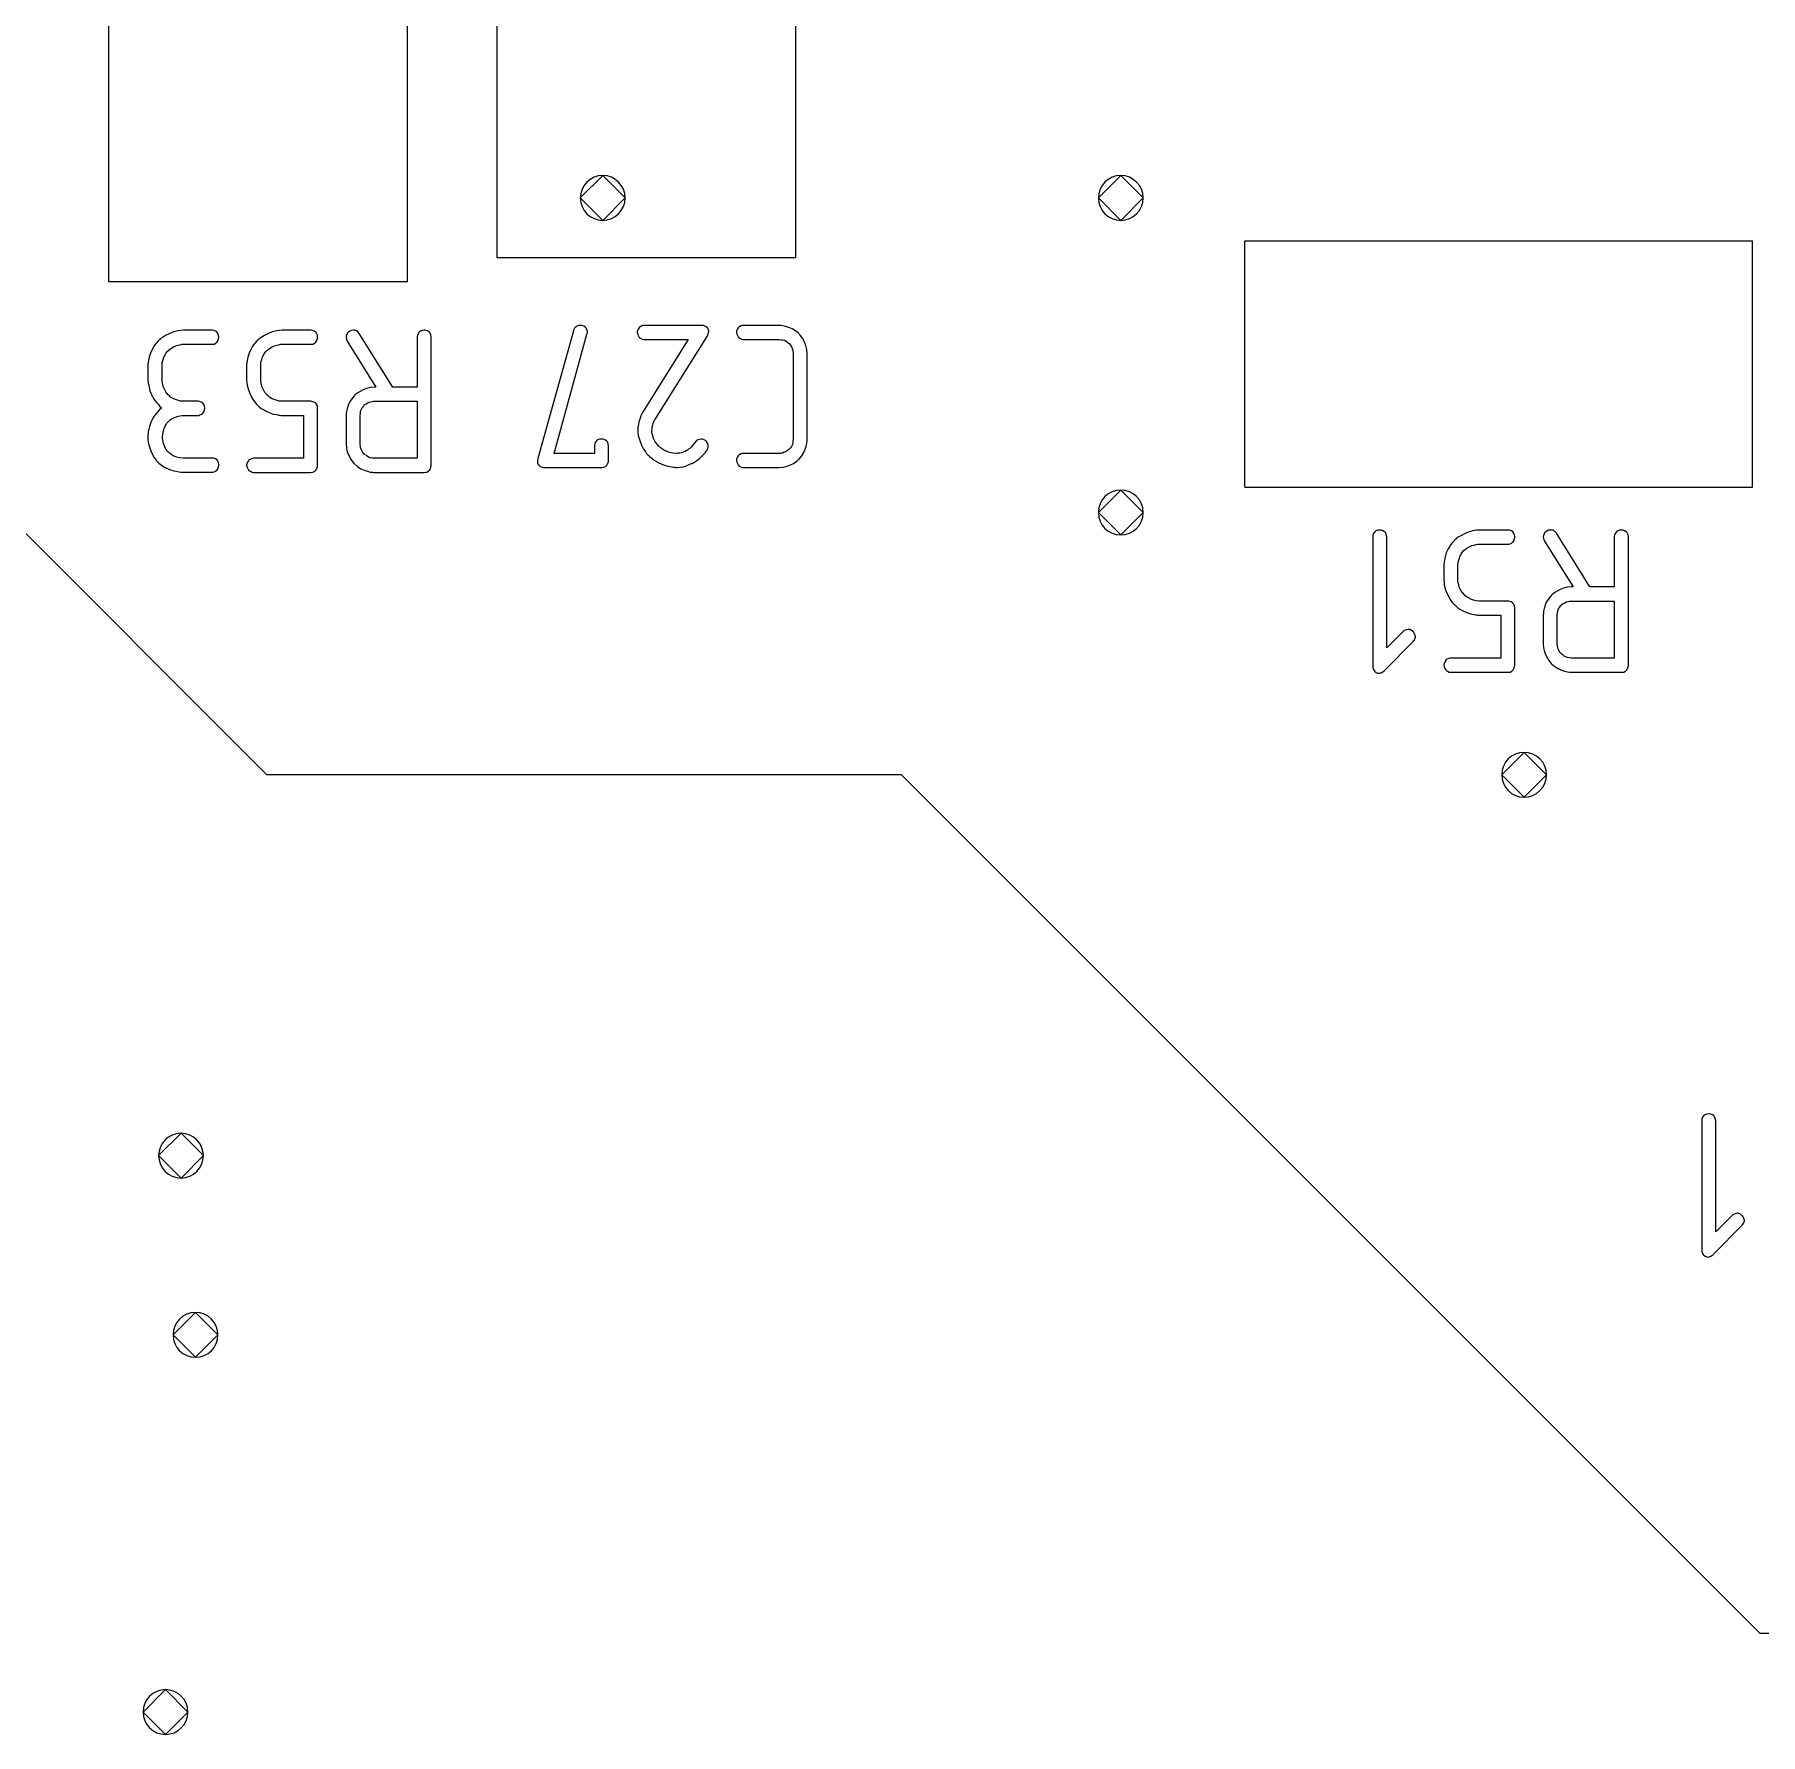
# Model space of a CAD drawing. Header units: inches. Extents: x 0 to 594, y -420 to 0.
# Drawn here: x 200.76 to 212.31, y -129.76 to -118.38 of the extents above; entities that cross this region are included whole.
import ezdxf

# ---------------------------------------------------------------- set-up
doc = ezdxf.new("R2010")
doc.units = ezdxf.units.IN
doc.header["$MEASUREMENT"] = 0

msp = doc.modelspace()

# ---------------------------------------------------------------- linework, layer by layer
at = {"color": 18, "true_color": 0x000000}
for p, q in [((203.854, -119.871), (203.854, -115.471)), ((205.854, -119.871), (205.854, -115.471)), ((201.254, -120.033), (201.254, -115.633)), ((203.254, -120.033), (203.254, -115.633)), ((204.562, -119.321), (204.412, -119.471)), ((204.712, -119.471), (204.562, -119.321)), ((208.031, -119.321), (207.881, -119.471)), ((208.181, -119.471), (208.031, -119.321)), ((204.412, -119.471), (204.562, -119.621)), ((204.562, -119.621), (204.712, -119.471)), ((207.881, -119.471), (208.031, -119.621)), ((208.031, -119.621), (208.181, -119.471)), ((208.862, -119.758), (212.262, -119.758)), ((208.862, -121.408), (208.862, -119.758)), ((212.262, -121.408), (212.262, -119.758)), ((205.854, -119.871), (203.854, -119.871)), ((203.254, -120.033), (201.254, -120.033)), ((201.587, -120.426), (201.574, -120.44)), ((201.588, -120.425), (201.587, -120.426)), ((201.59, -120.423), (201.588, -120.425)), ((201.594, -120.42), (201.59, -120.423)), ((201.599, -120.415), (201.594, -120.42)), ((201.613, -120.405), (201.599, -120.415)), ((201.635, -120.392), (201.613, -120.405)), ((201.659, -120.38), (201.635, -120.392)), ((201.687, -120.368), (201.659, -120.38)), ((201.719, -120.36), (201.687, -120.368)), ((201.736, -120.358), (201.719, -120.36)), ((201.754, -120.357), (201.736, -120.358)), ((201.948, -120.357), (201.754, -120.357)), ((201.957, -120.358), (201.948, -120.357)), ((201.969, -120.363), (201.957, -120.358)), ((201.98, -120.37), (201.969, -120.363)), ((201.98, -120.371), (201.98, -120.37)), ((201.981, -120.372), (201.98, -120.371)), ((201.98, -120.435), (201.987, -120.423)), ((201.986, -120.38), (201.981, -120.372)), ((201.99, -120.391), (201.986, -120.38)), ((201.987, -120.423), (201.99, -120.413)), ((201.991, -120.404), (201.99, -120.391)), ((201.99, -120.413), (201.991, -120.406)), ((201.991, -120.405), (201.991, -120.404)), ((201.991, -120.406), (201.991, -120.405)), ((202.248, -120.426), (202.235, -120.44)), ((202.249, -120.425), (202.248, -120.426)), ((202.251, -120.423), (202.249, -120.425)), ((202.255, -120.42), (202.251, -120.423)), ((202.261, -120.415), (202.255, -120.42)), ((202.275, -120.405), (202.261, -120.415)), ((202.296, -120.392), (202.275, -120.405)), ((202.32, -120.38), (202.296, -120.392)), ((202.348, -120.368), (202.32, -120.38)), ((202.38, -120.36), (202.348, -120.368)), ((202.397, -120.358), (202.38, -120.36)), ((202.416, -120.357), (202.397, -120.358)), ((202.609, -120.357), (202.416, -120.357)), ((202.619, -120.358), (202.609, -120.357)), ((202.63, -120.363), (202.619, -120.358)), ((202.641, -120.37), (202.63, -120.363)), ((202.643, -120.372), (202.641, -120.37)), ((202.641, -120.436), (202.648, -120.425)), ((202.647, -120.38), (202.643, -120.372)), ((202.651, -120.389), (202.647, -120.38)), ((202.648, -120.425), (202.651, -120.413)), ((202.652, -120.404), (202.651, -120.389)), ((202.651, -120.413), (202.652, -120.406)), ((202.652, -120.405), (202.652, -120.404)), ((202.652, -120.406), (202.652, -120.405)), ((202.844, -120.392), (202.843, -120.401)), ((202.843, -120.401), (202.843, -120.402)), ((202.843, -120.402), (202.843, -120.404)), ((202.843, -120.404), (202.847, -120.419)), ((202.85, -120.381), (202.844, -120.392)), ((202.847, -120.419), (202.851, -120.43)), ((202.853, -120.375), (202.85, -120.381)), ((202.851, -120.43), (203.043, -120.738)), ((202.858, -120.37), (202.853, -120.375)), ((202.861, -120.368), (202.858, -120.37)), ((202.868, -120.364), (202.861, -120.368)), ((202.879, -120.358), (202.868, -120.364)), ((202.893, -120.357), (202.879, -120.358)), ((202.899, -120.357), (202.893, -120.357)), ((202.906, -120.358), (202.899, -120.357)), ((202.913, -120.36), (202.906, -120.358)), ((202.915, -120.361), (202.913, -120.36)), ((202.919, -120.364), (202.915, -120.361)), ((202.924, -120.37), (202.919, -120.364)), ((202.932, -120.378), (202.924, -120.37)), ((203.156, -120.738), (202.932, -120.378)), ((203.321, -120.391), (203.319, -120.399)), ((203.319, -120.399), (203.319, -120.402)), ((203.319, -120.402), (203.319, -120.404)), ((203.319, -120.404), (203.319, -120.738)), ((203.325, -120.38), (203.321, -120.391)), ((203.333, -120.368), (203.325, -120.38)), ((203.336, -120.367), (203.333, -120.368)), ((203.342, -120.363), (203.336, -120.367)), ((203.353, -120.358), (203.342, -120.363)), ((203.367, -120.357), (203.353, -120.358)), ((203.37, -120.357), (203.367, -120.357)), ((203.378, -120.358), (203.37, -120.357)), ((203.388, -120.361), (203.378, -120.358)), ((203.4, -120.368), (203.388, -120.361)), ((203.402, -120.371), (203.4, -120.368)), ((203.407, -120.377), (203.402, -120.371)), ((203.411, -120.388), (203.407, -120.377)), ((203.414, -120.404), (203.411, -120.388)), ((203.414, -121.261), (203.414, -120.404)), ((204.366, -120.36), (204.127, -121.215)), ((204.236, -121.181), (204.456, -120.384)), ((204.368, -120.351), (204.366, -120.357)), ((204.366, -120.357), (204.366, -120.36)), ((204.373, -120.343), (204.368, -120.351)), ((204.381, -120.334), (204.373, -120.343)), ((204.384, -120.333), (204.381, -120.334)), ((204.39, -120.33), (204.384, -120.333)), ((204.399, -120.326), (204.39, -120.33)), ((204.411, -120.324), (204.399, -120.326)), ((204.414, -120.324), (204.411, -120.324)), ((204.423, -120.326), (204.414, -120.324)), ((204.435, -120.329), (204.423, -120.326)), ((204.446, -120.336), (204.435, -120.329)), ((204.447, -120.338), (204.446, -120.336)), ((204.452, -120.344), (204.447, -120.338)), ((204.457, -120.355), (204.452, -120.344)), ((204.456, -120.384), (204.457, -120.379)), ((204.459, -120.369), (204.457, -120.355)), ((204.457, -120.379), (204.459, -120.375)), ((204.459, -120.371), (204.459, -120.369)), ((204.459, -120.375), (204.459, -120.371)), ((204.794, -120.361), (204.793, -120.368)), ((204.793, -120.368), (204.793, -120.371)), ((204.793, -120.371), (204.796, -120.384)), ((204.798, -120.351), (204.794, -120.361)), ((204.796, -120.384), (204.8, -120.393)), ((204.805, -120.34), (204.798, -120.351)), ((204.8, -120.393), (204.804, -120.4)), ((204.804, -120.4), (204.807, -120.403)), ((204.807, -120.337), (204.805, -120.34)), ((204.814, -120.333), (204.807, -120.337)), ((204.807, -120.403), (204.812, -120.409)), ((204.812, -120.409), (204.817, -120.412)), ((204.824, -120.327), (204.814, -120.333)), ((204.817, -120.412), (204.828, -120.417)), ((204.831, -120.326), (204.824, -120.327)), ((204.828, -120.417), (204.836, -120.419)), ((205.135, -120.419), (204.828, -120.908)), ((204.839, -120.324), (204.831, -120.326)), ((204.836, -120.419), (205.135, -120.419)), ((205.228, -120.324), (204.839, -120.324)), ((204.91, -120.957), (205.261, -120.398)), ((205.237, -120.326), (205.228, -120.324)), ((205.245, -120.329), (205.237, -120.326)), ((205.255, -120.334), (205.245, -120.329)), ((205.264, -120.34), (205.255, -120.334)), ((205.261, -120.398), (205.268, -120.384)), ((205.269, -120.35), (205.264, -120.34)), ((205.268, -120.384), (205.271, -120.372)), ((205.272, -120.362), (205.269, -120.35)), ((205.271, -120.372), (205.272, -120.365)), ((205.272, -120.365), (205.272, -120.362)), ((205.458, -120.361), (205.457, -120.368)), ((205.457, -120.368), (205.457, -120.371)), ((205.457, -120.371), (205.46, -120.384)), ((205.462, -120.351), (205.458, -120.361)), ((205.46, -120.384), (205.464, -120.393)), ((205.469, -120.34), (205.462, -120.351)), ((205.464, -120.393), (205.468, -120.4)), ((205.468, -120.4), (205.471, -120.403)), ((205.471, -120.337), (205.469, -120.34)), ((205.478, -120.333), (205.471, -120.337)), ((205.471, -120.403), (205.476, -120.409)), ((205.476, -120.409), (205.482, -120.412)), ((205.488, -120.327), (205.478, -120.333)), ((205.482, -120.412), (205.492, -120.417)), ((205.495, -120.326), (205.488, -120.327)), ((205.492, -120.417), (205.5, -120.419)), ((205.503, -120.324), (205.495, -120.326)), ((205.5, -120.419), (205.743, -120.419)), ((205.749, -120.324), (205.503, -120.324)), ((205.743, -120.419), (205.756, -120.42)), ((205.754, -120.326), (205.749, -120.324)), ((205.768, -120.327), (205.754, -120.326)), ((205.756, -120.42), (205.767, -120.422)), ((205.767, -120.422), (205.777, -120.423)), ((205.787, -120.331), (205.768, -120.327)), ((205.777, -120.423), (205.778, -120.424)), ((205.778, -120.424), (205.78, -120.424)), ((205.78, -120.424), (205.791, -120.431)), ((205.808, -120.338), (205.787, -120.331)), ((205.791, -120.431), (205.801, -120.438)), ((205.83, -120.347), (205.808, -120.338)), ((205.853, -120.361), (205.83, -120.347)), ((205.875, -120.379), (205.853, -120.361)), ((205.878, -120.382), (205.875, -120.379)), ((205.884, -120.389), (205.878, -120.382)), ((205.894, -120.4), (205.884, -120.389)), ((205.904, -120.417), (205.894, -120.4)), ((205.913, -120.437), (205.904, -120.417)), ((201.525, -120.536), (201.52, -120.56)), ((201.533, -120.511), (201.525, -120.536)), ((201.546, -120.482), (201.533, -120.511)), ((201.554, -120.468), (201.546, -120.482)), ((201.563, -120.454), (201.554, -120.468)), ((201.574, -120.44), (201.563, -120.454)), ((201.618, -120.553), (201.623, -120.536)), ((201.623, -120.536), (201.632, -120.521)), ((201.632, -120.521), (201.639, -120.509)), ((201.639, -120.509), (201.646, -120.499)), ((201.646, -120.499), (201.652, -120.494)), ((201.652, -120.494), (201.653, -120.492)), ((201.653, -120.492), (201.67, -120.478)), ((201.67, -120.478), (201.687, -120.468)), ((201.687, -120.468), (201.704, -120.461)), ((201.704, -120.461), (201.719, -120.457)), ((201.719, -120.457), (201.733, -120.454)), ((201.733, -120.454), (201.745, -120.451)), ((201.745, -120.451), (201.953, -120.451)), ((201.953, -120.451), (201.96, -120.449)), ((201.96, -120.449), (201.972, -120.443)), ((201.972, -120.443), (201.977, -120.437)), ((201.977, -120.437), (201.98, -120.436)), ((201.98, -120.436), (201.98, -120.435)), ((202.186, -120.536), (202.182, -120.56)), ((202.194, -120.511), (202.186, -120.536)), ((202.207, -120.482), (202.194, -120.511)), ((202.215, -120.468), (202.207, -120.482)), ((202.224, -120.454), (202.215, -120.468)), ((202.235, -120.44), (202.224, -120.454)), ((202.279, -120.552), (202.284, -120.535)), ((202.284, -120.535), (202.293, -120.519)), ((202.293, -120.519), (202.3, -120.508)), ((202.3, -120.508), (202.307, -120.498)), ((202.307, -120.498), (202.313, -120.492)), ((202.313, -120.492), (202.314, -120.491)), ((202.314, -120.491), (202.331, -120.478)), ((202.331, -120.478), (202.348, -120.468)), ((202.348, -120.468), (202.365, -120.461)), ((202.365, -120.461), (202.38, -120.457)), ((202.38, -120.457), (202.394, -120.454)), ((202.394, -120.454), (202.406, -120.451)), ((202.406, -120.451), (202.614, -120.451)), ((202.614, -120.451), (202.621, -120.449)), ((202.621, -120.449), (202.631, -120.444)), ((202.631, -120.444), (202.638, -120.439)), ((202.638, -120.439), (202.641, -120.437)), ((202.641, -120.437), (202.641, -120.436)), ((205.801, -120.438), (205.808, -120.444)), ((205.808, -120.444), (205.811, -120.446)), ((205.811, -120.446), (205.819, -120.457)), ((205.819, -120.457), (205.826, -120.468)), ((205.826, -120.468), (205.83, -120.479)), ((205.83, -120.479), (205.835, -120.491)), ((205.835, -120.491), (205.836, -120.499)), ((205.836, -120.499), (205.837, -120.506)), ((205.837, -120.506), (205.837, -120.512)), ((205.837, -120.512), (205.837, -120.513)), ((205.837, -120.513), (205.837, -121.086)), ((205.923, -120.46), (205.913, -120.437)), ((205.929, -120.486), (205.923, -120.46)), ((205.932, -120.515), (205.929, -120.486)), ((205.932, -121.086), (205.932, -120.515)), ((201.518, -120.577), (201.516, -120.584)), ((201.516, -120.584), (201.516, -120.59)), ((201.516, -120.59), (201.516, -120.592)), ((201.516, -120.592), (201.516, -120.594)), ((201.516, -120.594), (201.516, -120.688)), ((201.52, -120.56), (201.518, -120.57)), ((201.518, -120.57), (201.518, -120.577)), ((201.611, -120.594), (201.612, -120.573)), ((201.611, -120.688), (201.611, -120.594)), ((201.612, -120.573), (201.618, -120.553)), ((202.179, -120.577), (202.177, -120.584)), ((202.177, -120.584), (202.177, -120.59)), ((202.177, -120.59), (202.177, -120.592)), ((202.177, -120.592), (202.177, -120.594)), ((202.177, -120.594), (202.177, -120.688)), ((202.182, -120.56), (202.179, -120.57)), ((202.179, -120.57), (202.179, -120.577)), ((202.272, -120.594), (202.273, -120.571)), ((202.272, -120.688), (202.272, -120.594)), ((202.273, -120.571), (202.279, -120.552)), ((201.516, -120.688), (201.518, -120.709)), ((201.518, -120.709), (201.522, -120.729)), ((201.522, -120.729), (201.526, -120.747)), ((201.526, -120.747), (201.53, -120.763)), ((201.53, -120.763), (201.536, -120.777)), ((201.536, -120.777), (201.54, -120.787)), ((201.611, -120.691), (201.611, -120.688)), ((201.611, -120.698), (201.611, -120.691)), ((201.613, -120.709), (201.611, -120.698)), ((201.616, -120.724), (201.613, -120.709)), ((201.621, -120.739), (201.616, -120.724)), ((201.629, -120.756), (201.621, -120.739)), ((201.639, -120.773), (201.629, -120.756)), ((201.653, -120.79), (201.639, -120.773)), ((202.177, -120.688), (202.179, -120.707)), ((202.179, -120.707), (202.18, -120.724)), ((202.18, -120.724), (202.189, -120.756)), ((202.189, -120.756), (202.2, -120.784)), ((202.272, -120.691), (202.272, -120.688)), ((202.272, -120.698), (202.272, -120.691)), ((202.275, -120.709), (202.272, -120.698)), ((202.277, -120.724), (202.275, -120.709)), ((202.282, -120.739), (202.277, -120.724)), ((202.29, -120.756), (202.282, -120.739)), ((202.3, -120.773), (202.29, -120.756)), ((202.314, -120.79), (202.3, -120.773)), ((202.922, -120.776), (202.909, -120.784)), ((202.937, -120.766), (202.922, -120.776)), ((202.957, -120.755), (202.937, -120.766)), ((202.979, -120.746), (202.957, -120.755)), ((203.006, -120.74), (202.979, -120.746)), ((203.034, -120.738), (203.006, -120.74)), ((203.043, -120.738), (203.034, -120.738)), ((203.319, -120.738), (203.156, -120.738)), ((201.54, -120.787), (201.543, -120.793)), ((201.543, -120.793), (201.544, -120.795)), ((201.544, -120.795), (201.554, -120.814)), ((201.554, -120.814), (201.566, -120.829)), ((201.566, -120.829), (201.575, -120.843)), ((201.575, -120.843), (201.587, -120.855)), ((201.592, -120.891), (201.578, -120.907)), ((201.587, -120.855), (201.595, -120.864)), ((201.609, -120.877), (201.592, -120.891)), ((201.595, -120.864), (201.602, -120.872)), ((201.602, -120.872), (201.608, -120.876)), ((201.608, -120.876), (201.609, -120.877)), ((201.654, -120.791), (201.653, -120.79)), ((201.66, -120.797), (201.654, -120.791)), ((201.668, -120.804), (201.66, -120.797)), ((201.681, -120.811), (201.668, -120.804)), ((201.695, -120.819), (201.681, -120.811)), ((201.714, -120.825), (201.695, -120.819)), ((201.733, -120.831), (201.714, -120.825)), ((201.754, -120.832), (201.733, -120.831)), ((201.853, -120.832), (201.754, -120.832)), ((201.862, -120.833), (201.853, -120.832)), ((201.873, -120.838), (201.862, -120.833)), ((201.884, -120.845), (201.873, -120.838)), ((201.884, -120.846), (201.884, -120.845)), ((201.886, -120.848), (201.884, -120.846)), ((201.89, -120.855), (201.886, -120.848)), ((201.895, -120.866), (201.89, -120.855)), ((201.893, -120.898), (201.895, -120.888)), ((201.897, -120.879), (201.895, -120.866)), ((201.895, -120.888), (201.897, -120.881)), ((201.897, -120.88), (201.897, -120.879)), ((201.897, -120.881), (201.897, -120.88)), ((202.2, -120.784), (202.213, -120.81)), ((202.213, -120.81), (202.225, -120.829)), ((202.225, -120.829), (202.237, -120.843)), ((202.237, -120.843), (202.241, -120.849)), ((202.241, -120.849), (202.245, -120.853)), ((202.245, -120.853), (202.246, -120.855)), ((202.246, -120.855), (202.248, -120.856)), ((202.248, -120.856), (202.262, -120.869)), ((202.262, -120.869), (202.275, -120.88)), ((202.275, -120.88), (202.29, -120.888)), ((202.29, -120.888), (202.304, -120.897)), ((202.316, -120.791), (202.314, -120.79)), ((202.321, -120.797), (202.316, -120.791)), ((202.33, -120.804), (202.321, -120.797)), ((202.342, -120.811), (202.33, -120.804)), ((202.356, -120.819), (202.342, -120.811)), ((202.375, -120.825), (202.356, -120.819)), ((202.394, -120.831), (202.375, -120.825)), ((202.416, -120.832), (202.394, -120.831)), ((202.607, -120.832), (202.416, -120.832)), ((202.613, -120.833), (202.607, -120.832)), ((202.62, -120.835), (202.613, -120.833)), ((202.628, -120.838), (202.62, -120.835)), ((202.638, -120.843), (202.628, -120.838)), ((202.645, -120.852), (202.638, -120.843)), ((202.651, -120.863), (202.645, -120.852)), ((202.652, -120.879), (202.651, -120.863)), ((202.652, -121.261), (202.652, -120.879)), ((202.85, -120.881), (202.846, -120.9)), ((202.857, -120.86), (202.85, -120.881)), ((202.867, -120.838), (202.857, -120.86)), ((202.881, -120.815), (202.867, -120.838)), ((202.899, -120.793), (202.881, -120.815)), ((202.902, -120.79), (202.899, -120.793)), ((202.909, -120.784), (202.902, -120.79)), ((202.941, -120.898), (202.946, -120.886)), ((202.946, -120.886), (202.951, -120.876)), ((202.951, -120.876), (202.957, -120.869)), ((202.957, -120.869), (202.961, -120.862)), ((202.961, -120.862), (202.964, -120.859)), ((202.964, -120.859), (202.965, -120.857)), ((202.965, -120.857), (202.977, -120.849)), ((202.977, -120.849), (202.988, -120.843)), ((202.988, -120.843), (202.999, -120.838)), ((202.999, -120.838), (203.009, -120.835)), ((203.009, -120.835), (203.019, -120.833)), ((203.019, -120.833), (203.026, -120.832)), ((203.026, -120.832), (203.319, -120.832)), ((203.319, -120.832), (203.319, -121.214)), ((201.527, -121.001), (201.523, -121.018)), ((201.533, -120.981), (201.527, -121.001)), ((201.54, -120.963), (201.533, -120.981)), ((201.542, -120.962), (201.54, -120.963)), ((201.544, -120.955), (201.542, -120.962)), ((201.55, -120.946), (201.544, -120.955)), ((201.557, -120.935), (201.55, -120.946)), ((201.567, -120.921), (201.557, -120.935)), ((201.578, -120.907), (201.567, -120.921)), ((201.626, -121.014), (201.632, -121)), ((201.632, -121), (201.639, -120.987)), ((201.639, -120.987), (201.644, -120.979)), ((201.644, -120.979), (201.649, -120.973)), ((201.649, -120.973), (201.65, -120.972)), ((201.65, -120.972), (201.666, -120.956)), ((201.666, -120.956), (201.684, -120.946)), ((201.684, -120.946), (201.701, -120.938)), ((201.701, -120.938), (201.718, -120.932)), ((201.718, -120.932), (201.732, -120.929)), ((201.732, -120.929), (201.743, -120.928)), ((201.743, -120.928), (201.752, -120.927)), ((201.752, -120.927), (201.857, -120.927)), ((201.857, -120.927), (201.864, -120.924)), ((201.864, -120.924), (201.876, -120.918)), ((201.876, -120.918), (201.883, -120.912)), ((201.883, -120.912), (201.886, -120.911)), ((201.886, -120.91), (201.893, -120.898)), ((201.886, -120.911), (201.886, -120.91)), ((202.304, -120.897), (202.332, -120.91)), ((202.332, -120.91), (202.358, -120.918)), ((202.358, -120.918), (202.38, -120.922)), ((202.38, -120.922), (202.39, -120.925)), ((202.39, -120.925), (202.399, -120.925)), ((202.399, -120.925), (202.406, -120.927)), ((202.406, -120.927), (202.558, -120.927)), ((202.558, -120.927), (202.558, -121.214)), ((202.844, -120.915), (202.843, -120.921)), ((202.843, -120.921), (202.843, -120.925)), ((202.843, -120.925), (202.843, -120.927)), ((202.843, -120.927), (202.843, -120.928)), ((202.843, -120.928), (202.843, -121.118)), ((202.846, -120.9), (202.844, -120.915)), ((202.937, -120.927), (202.939, -120.911)), ((202.937, -121.118), (202.937, -120.927)), ((202.939, -120.911), (202.941, -120.898)), ((204.798, -121.004), (204.797, -121.015)), ((204.801, -120.988), (204.798, -121.004)), ((204.804, -120.971), (204.801, -120.988)), ((204.81, -120.952), (204.804, -120.971)), ((204.818, -120.93), (204.81, -120.952)), ((204.828, -120.908), (204.818, -120.93)), ((204.893, -121.016), (204.894, -121.004)), ((204.894, -121.004), (204.897, -120.991)), ((204.897, -120.991), (204.9, -120.981)), ((204.9, -120.981), (204.904, -120.971)), ((204.904, -120.971), (204.907, -120.964)), ((204.907, -120.964), (204.908, -120.959)), ((204.908, -120.959), (204.91, -120.957)), ((201.518, -121.049), (201.516, -121.06)), ((201.516, -121.06), (201.516, -121.067)), ((201.516, -121.067), (201.516, -121.07)), ((201.516, -121.07), (201.516, -121.089)), ((201.516, -121.089), (201.519, -121.106)), ((201.519, -121.035), (201.518, -121.049)), ((201.523, -121.018), (201.519, -121.035)), ((201.519, -121.106), (201.526, -121.137)), ((201.615, -121.072), (201.616, -121.051)), ((201.615, -121.075), (201.615, -121.072)), ((201.615, -121.082), (201.615, -121.075)), ((201.616, -121.091), (201.615, -121.082)), ((201.616, -121.051), (201.621, -121.031)), ((201.619, -121.106), (201.616, -121.091)), ((201.623, -121.121), (201.619, -121.106)), ((201.621, -121.031), (201.626, -121.014)), ((201.629, -121.137), (201.623, -121.121)), ((202.843, -121.118), (202.846, -121.146)), ((202.937, -121.12), (202.937, -121.118)), ((202.937, -121.125), (202.937, -121.12)), ((202.939, -121.132), (202.937, -121.125)), ((204.508, -121.119), (204.507, -121.125)), ((204.507, -121.125), (204.507, -121.129)), ((204.512, -121.108), (204.508, -121.119)), ((204.521, -121.097), (204.512, -121.108)), ((204.523, -121.095), (204.521, -121.097)), ((204.529, -121.091), (204.523, -121.095)), ((204.54, -121.087), (204.529, -121.091)), ((204.555, -121.086), (204.54, -121.087)), ((204.557, -121.086), (204.555, -121.086)), ((204.566, -121.087), (204.557, -121.086)), ((204.576, -121.09), (204.566, -121.087)), ((204.587, -121.097), (204.576, -121.09)), ((204.59, -121.1), (204.587, -121.097)), ((204.594, -121.105), (204.59, -121.1)), ((204.598, -121.117), (204.594, -121.105)), ((204.601, -121.132), (204.598, -121.117)), ((204.797, -121.015), (204.797, -121.022)), ((204.797, -121.022), (204.797, -121.025)), ((204.797, -121.025), (204.798, -121.043)), ((204.798, -121.043), (204.8, -121.062)), ((204.8, -121.062), (204.81, -121.095)), ((204.81, -121.095), (204.821, -121.126)), ((204.891, -121.029), (204.893, -121.016)), ((204.891, -121.031), (204.891, -121.029)), ((204.891, -121.032), (204.891, -121.031)), ((204.891, -121.039), (204.891, -121.032)), ((204.894, -121.05), (204.891, -121.039)), ((204.897, -121.066), (204.894, -121.05)), ((204.903, -121.081), (204.897, -121.066)), ((204.911, -121.1), (204.903, -121.081)), ((204.924, -121.118), (204.911, -121.1)), ((204.939, -121.135), (204.924, -121.118)), ((205.18, -121.107), (205.163, -121.129)), ((205.182, -121.105), (205.18, -121.107)), ((205.185, -121.101), (205.182, -121.105)), ((205.19, -121.095), (205.185, -121.101)), ((205.199, -121.09), (205.19, -121.095)), ((205.22, -121.086), (205.199, -121.09)), ((205.223, -121.086), (205.22, -121.086)), ((205.231, -121.087), (205.223, -121.086)), ((205.242, -121.091), (205.231, -121.087)), ((205.254, -121.098), (205.242, -121.091)), ((205.257, -121.101), (205.254, -121.098)), ((205.261, -121.108), (205.257, -121.101)), ((205.266, -121.118), (205.261, -121.108)), ((205.268, -121.125), (205.266, -121.118)), ((205.269, -121.132), (205.268, -121.125)), ((205.832, -121.122), (205.826, -121.135)), ((205.833, -121.119), (205.832, -121.121)), ((205.832, -121.121), (205.832, -121.122)), ((205.835, -121.111), (205.833, -121.119)), ((205.836, -121.1), (205.835, -121.111)), ((205.837, -121.086), (205.836, -121.1)), ((205.925, -121.132), (205.929, -121.114)), ((205.929, -121.114), (205.93, -121.098)), ((205.93, -121.098), (205.932, -121.093)), ((205.932, -121.087), (205.932, -121.086)), ((205.932, -121.09), (205.932, -121.087)), ((205.932, -121.093), (205.932, -121.09)), ((201.526, -121.137), (201.536, -121.165)), ((201.536, -121.165), (201.546, -121.189)), ((201.546, -121.189), (201.557, -121.207)), ((201.557, -121.207), (201.567, -121.221)), ((201.567, -121.221), (201.571, -121.227)), ((201.571, -121.227), (201.574, -121.231)), ((201.574, -121.231), (201.575, -121.232)), ((201.575, -121.232), (201.577, -121.234)), ((201.577, -121.234), (201.59, -121.247)), ((201.637, -121.153), (201.629, -121.137)), ((201.649, -121.169), (201.637, -121.153)), ((201.65, -121.17), (201.649, -121.169)), ((201.656, -121.176), (201.65, -121.17)), ((201.664, -121.183), (201.656, -121.176)), ((201.676, -121.192), (201.664, -121.183)), ((201.691, -121.199), (201.676, -121.192)), ((201.709, -121.206), (201.691, -121.199)), ((201.73, -121.211), (201.709, -121.206)), ((201.754, -121.213), (201.73, -121.211)), ((201.948, -121.213), (201.754, -121.213)), ((201.957, -121.214), (201.948, -121.213)), ((201.969, -121.218), (201.957, -121.214)), ((201.98, -121.225), (201.969, -121.218)), ((201.981, -121.228), (201.98, -121.225)), ((201.986, -121.235), (201.981, -121.228)), ((201.99, -121.245), (201.986, -121.235)), ((202.183, -121.241), (202.179, -121.251)), ((202.19, -121.23), (202.183, -121.241)), ((202.191, -121.227), (202.19, -121.23)), ((202.199, -121.223), (202.191, -121.227)), ((202.21, -121.217), (202.199, -121.223)), ((202.217, -121.215), (202.21, -121.217)), ((202.225, -121.214), (202.217, -121.215)), ((202.558, -121.214), (202.225, -121.214)), ((202.846, -121.146), (202.851, -121.172)), ((202.851, -121.172), (202.861, -121.194)), ((202.861, -121.194), (202.871, -121.214)), ((202.871, -121.214), (202.881, -121.23)), ((202.881, -121.23), (202.891, -121.242)), ((202.94, -121.142), (202.939, -121.132)), ((202.944, -121.152), (202.94, -121.142)), ((202.948, -121.163), (202.944, -121.152)), ((202.956, -121.175), (202.948, -121.163)), ((202.965, -121.186), (202.956, -121.175)), ((202.967, -121.187), (202.965, -121.186)), ((202.97, -121.19), (202.967, -121.187)), ((202.977, -121.194), (202.97, -121.19)), ((202.984, -121.2), (202.977, -121.194)), ((202.994, -121.206), (202.984, -121.2)), ((203.005, -121.21), (202.994, -121.206)), ((203.019, -121.213), (203.005, -121.21)), ((203.033, -121.214), (203.019, -121.213)), ((203.019, -121.213), (203.019, -121.213)), ((203.319, -121.214), (203.033, -121.214)), ((204.127, -121.215), (204.125, -121.236)), ((204.125, -121.236), (204.126, -121.249)), ((204.507, -121.181), (204.236, -121.181)), ((204.507, -121.129), (204.507, -121.132)), ((204.507, -121.132), (204.507, -121.133)), ((204.507, -121.133), (204.507, -121.181)), ((204.598, -121.243), (204.6, -121.235)), ((204.6, -121.235), (204.601, -121.229)), ((204.601, -121.228), (204.601, -121.132)), ((204.601, -121.229), (204.601, -121.228)), ((204.821, -121.126), (204.835, -121.152)), ((204.835, -121.152), (204.851, -121.173)), ((204.851, -121.173), (204.856, -121.181)), ((204.856, -121.181), (204.862, -121.188)), ((204.862, -121.188), (204.867, -121.194)), ((204.867, -121.194), (204.872, -121.198)), ((204.872, -121.198), (204.873, -121.2)), ((204.873, -121.2), (204.875, -121.201)), ((204.875, -121.201), (204.89, -121.214)), ((204.89, -121.214), (204.906, -121.227)), ((204.906, -121.227), (204.921, -121.236)), ((204.921, -121.236), (204.937, -121.245)), ((204.941, -121.136), (204.939, -121.135)), ((204.944, -121.139), (204.941, -121.136)), ((204.948, -121.142), (204.944, -121.139)), ((204.955, -121.148), (204.948, -121.142)), ((204.97, -121.157), (204.955, -121.148)), ((204.992, -121.169), (204.97, -121.157)), ((204.993, -121.169), (204.992, -121.169)), ((204.997, -121.17), (204.993, -121.169)), ((205.003, -121.173), (204.997, -121.17)), ((205.011, -121.176), (205.003, -121.173)), ((205.02, -121.177), (205.011, -121.176)), ((205.031, -121.18), (205.02, -121.177)), ((205.056, -121.181), (205.031, -121.18)), ((205.062, -121.181), (205.056, -121.181)), ((205.069, -121.18), (205.062, -121.181)), ((205.078, -121.179), (205.069, -121.18)), ((205.089, -121.177), (205.078, -121.179)), ((205.1, -121.173), (205.089, -121.177)), ((205.113, -121.169), (205.1, -121.173)), ((205.125, -121.162), (205.113, -121.169)), ((205.127, -121.16), (205.125, -121.162)), ((205.131, -121.157), (205.127, -121.16)), ((205.137, -121.153), (205.131, -121.157)), ((205.145, -121.148), (205.137, -121.153)), ((205.154, -121.139), (205.145, -121.148)), ((205.163, -121.129), (205.154, -121.139)), ((205.172, -121.242), (205.192, -121.229)), ((205.192, -121.229), (205.21, -121.215)), ((205.21, -121.215), (205.224, -121.201)), ((205.224, -121.201), (205.237, -121.188)), ((205.237, -121.188), (205.248, -121.177)), ((205.248, -121.177), (205.255, -121.167)), ((205.255, -121.167), (205.259, -121.162)), ((205.259, -121.162), (205.261, -121.159)), ((205.261, -121.159), (205.265, -121.148)), ((205.265, -121.148), (205.268, -121.139)), ((205.268, -121.139), (205.269, -121.133)), ((205.269, -121.133), (205.269, -121.132)), ((205.458, -121.218), (205.457, -121.225)), ((205.457, -121.225), (205.457, -121.228)), ((205.457, -121.228), (205.46, -121.241)), ((205.462, -121.208), (205.458, -121.218)), ((205.46, -121.241), (205.464, -121.25)), ((205.469, -121.197), (205.462, -121.208)), ((205.471, -121.194), (205.469, -121.197)), ((205.478, -121.19), (205.471, -121.194)), ((205.489, -121.184), (205.478, -121.19)), ((205.496, -121.183), (205.489, -121.184)), ((205.505, -121.181), (205.496, -121.183)), ((205.75, -121.181), (205.505, -121.181)), ((205.757, -121.18), (205.75, -121.181)), ((205.765, -121.179), (205.757, -121.18)), ((205.777, -121.174), (205.765, -121.179)), ((205.788, -121.17), (205.777, -121.174)), ((205.799, -121.163), (205.788, -121.17)), ((205.811, -121.153), (205.799, -121.163)), ((205.813, -121.15), (205.811, -121.153)), ((205.819, -121.145), (205.813, -121.15)), ((205.826, -121.135), (205.819, -121.145)), ((205.839, -121.248), (205.856, -121.238)), ((205.856, -121.238), (205.867, -121.228)), ((205.867, -121.228), (205.874, -121.222)), ((205.874, -121.222), (205.877, -121.219)), ((205.877, -121.219), (205.895, -121.198)), ((205.895, -121.198), (205.909, -121.176)), ((205.909, -121.176), (205.918, -121.153)), ((205.918, -121.153), (205.925, -121.132)), ((201.59, -121.247), (201.604, -121.258)), ((201.604, -121.258), (201.618, -121.268)), ((201.618, -121.268), (201.632, -121.276)), ((201.632, -121.276), (201.661, -121.289)), ((201.661, -121.289), (201.691, -121.299)), ((201.691, -121.299), (201.715, -121.303)), ((201.715, -121.303), (201.726, -121.304)), ((201.726, -121.304), (201.736, -121.306)), ((201.736, -121.306), (201.743, -121.307)), ((201.743, -121.307), (201.953, -121.307)), ((201.743, -121.307), (201.743, -121.307)), ((201.953, -121.307), (201.96, -121.304)), ((201.96, -121.304), (201.97, -121.3)), ((201.97, -121.3), (201.977, -121.294)), ((201.977, -121.294), (201.98, -121.293)), ((201.98, -121.292), (201.987, -121.28)), ((201.98, -121.293), (201.98, -121.292)), ((201.987, -121.28), (201.99, -121.269)), ((201.991, -121.259), (201.99, -121.245)), ((201.99, -121.269), (201.991, -121.262)), ((201.991, -121.261), (201.991, -121.259)), ((201.991, -121.262), (201.991, -121.261)), ((202.179, -121.251), (202.177, -121.258)), ((202.177, -121.258), (202.177, -121.261)), ((202.177, -121.261), (202.18, -121.273)), ((202.18, -121.273), (202.184, -121.283)), ((202.184, -121.283), (202.189, -121.29)), ((202.189, -121.29), (202.191, -121.293)), ((202.191, -121.293), (202.197, -121.299)), ((202.197, -121.299), (202.203, -121.301)), ((202.203, -121.301), (202.214, -121.307)), ((202.214, -121.307), (202.222, -121.309)), ((202.222, -121.309), (202.606, -121.309)), ((202.222, -121.309), (202.222, -121.309)), ((202.606, -121.309), (202.621, -121.307)), ((202.621, -121.307), (202.633, -121.301)), ((202.633, -121.301), (202.641, -121.293)), ((202.641, -121.293), (202.647, -121.285)), ((202.647, -121.285), (202.65, -121.276)), ((202.65, -121.276), (202.651, -121.268)), ((202.651, -121.268), (202.652, -121.262)), ((202.652, -121.262), (202.652, -121.261)), ((202.891, -121.242), (202.896, -121.249)), ((202.896, -121.249), (202.899, -121.252)), ((202.899, -121.252), (202.92, -121.27)), ((202.92, -121.27), (202.943, -121.285)), ((202.943, -121.285), (202.965, -121.294)), ((202.965, -121.294), (202.987, -121.301)), ((202.987, -121.301), (203.005, -121.306)), ((203.005, -121.306), (203.02, -121.307)), ((203.02, -121.307), (203.026, -121.309)), ((203.026, -121.309), (203.367, -121.309)), ((203.026, -121.309), (203.026, -121.309)), ((203.367, -121.309), (203.383, -121.307)), ((203.383, -121.307), (203.394, -121.301)), ((203.394, -121.301), (203.402, -121.293)), ((203.402, -121.293), (203.408, -121.285)), ((203.408, -121.285), (203.411, -121.276)), ((203.411, -121.276), (203.412, -121.268)), ((203.412, -121.268), (203.414, -121.262)), ((203.414, -121.262), (203.414, -121.261)), ((204.126, -121.249), (204.132, -121.259)), ((204.132, -121.259), (204.14, -121.266)), ((204.14, -121.266), (204.149, -121.272)), ((204.149, -121.272), (204.157, -121.274)), ((204.157, -121.274), (204.165, -121.276)), ((204.165, -121.276), (204.555, -121.276)), ((204.165, -121.276), (204.165, -121.276)), ((204.555, -121.276), (204.57, -121.274)), ((204.57, -121.274), (204.581, -121.269)), ((204.581, -121.269), (204.59, -121.26)), ((204.59, -121.26), (204.595, -121.252)), ((204.595, -121.252), (204.598, -121.243)), ((204.937, -121.245), (204.969, -121.258)), ((204.969, -121.258), (204.999, -121.266)), ((204.999, -121.266), (205.024, -121.272)), ((205.024, -121.272), (205.035, -121.273)), ((205.035, -121.273), (205.045, -121.274)), ((205.045, -121.274), (205.052, -121.276)), ((205.052, -121.276), (205.063, -121.276)), ((205.052, -121.276), (205.052, -121.276)), ((205.063, -121.276), (205.082, -121.274)), ((205.082, -121.274), (205.1, -121.272)), ((205.1, -121.272), (205.107, -121.269)), ((205.107, -121.269), (205.113, -121.267)), ((205.113, -121.267), (205.116, -121.266)), ((205.116, -121.266), (205.117, -121.266)), ((205.117, -121.266), (205.137, -121.259)), ((205.137, -121.259), (205.155, -121.25)), ((205.155, -121.25), (205.162, -121.248)), ((205.162, -121.248), (205.168, -121.245)), ((205.168, -121.245), (205.171, -121.243)), ((205.171, -121.243), (205.172, -121.242)), ((205.464, -121.25), (205.468, -121.258)), ((205.468, -121.258), (205.471, -121.26)), ((205.471, -121.26), (205.476, -121.266)), ((205.476, -121.266), (205.481, -121.269)), ((205.481, -121.269), (205.492, -121.274)), ((205.492, -121.274), (205.5, -121.276)), ((205.5, -121.276), (205.741, -121.276)), ((205.5, -121.276), (205.5, -121.276)), ((205.741, -121.276), (205.77, -121.273)), ((205.77, -121.273), (205.796, -121.267)), ((205.796, -121.267), (205.819, -121.258)), ((205.819, -121.258), (205.839, -121.248)), ((202.312, -123.333), (200.423, -121.444)), ((208.031, -121.427), (207.881, -121.577)), ((208.181, -121.577), (208.031, -121.427)), ((208.862, -121.408), (212.262, -121.408)), ((207.881, -121.577), (208.031, -121.727)), ((208.031, -121.727), (208.181, -121.577)), ((209.74, -121.7), (209.735, -121.705)), ((209.752, -121.696), (209.74, -121.7)), ((209.766, -121.695), (209.752, -121.696)), ((209.768, -121.695), (209.766, -121.695)), ((209.777, -121.696), (209.768, -121.695)), ((209.787, -121.699), (209.777, -121.696)), ((209.798, -121.706), (209.787, -121.699)), ((210.397, -121.697), (210.365, -121.706)), ((210.414, -121.696), (210.397, -121.697)), ((210.432, -121.695), (210.414, -121.696)), ((210.626, -121.695), (210.432, -121.695)), ((210.635, -121.696), (210.626, -121.695)), ((210.647, -121.7), (210.635, -121.696)), ((210.658, -121.707), (210.647, -121.7)), ((210.885, -121.702), (210.878, -121.706)), ((210.896, -121.696), (210.885, -121.702)), ((210.91, -121.695), (210.896, -121.696)), ((210.916, -121.695), (210.91, -121.695)), ((210.923, -121.696), (210.916, -121.695)), ((210.93, -121.697), (210.923, -121.696)), ((210.931, -121.699), (210.93, -121.697)), ((210.936, -121.702), (210.931, -121.699)), ((210.941, -121.707), (210.936, -121.702)), ((211.359, -121.7), (211.353, -121.705)), ((211.37, -121.696), (211.359, -121.7)), ((211.384, -121.695), (211.37, -121.696)), ((211.387, -121.695), (211.384, -121.695)), ((211.395, -121.696), (211.387, -121.695)), ((211.405, -121.699), (211.395, -121.696)), ((211.416, -121.706), (211.405, -121.699)), ((209.719, -121.728), (209.718, -121.737)), ((209.718, -121.737), (209.718, -121.74)), ((209.718, -121.74), (209.718, -121.741)), ((209.718, -121.741), (209.718, -122.598)), ((209.723, -121.717), (209.719, -121.728)), ((209.732, -121.706), (209.723, -121.717)), ((209.735, -121.705), (209.732, -121.706)), ((209.801, -121.709), (209.798, -121.706)), ((209.805, -121.714), (209.801, -121.709)), ((209.809, -121.726), (209.805, -121.714)), ((209.812, -121.741), (209.809, -121.726)), ((209.812, -122.484), (209.812, -121.741)), ((210.232, -121.806), (210.224, -121.82)), ((210.241, -121.792), (210.232, -121.806)), ((210.252, -121.778), (210.241, -121.792)), ((210.265, -121.764), (210.252, -121.778)), ((210.266, -121.762), (210.265, -121.764)), ((210.267, -121.761), (210.266, -121.762)), ((210.272, -121.758), (210.267, -121.761)), ((210.277, -121.752), (210.272, -121.758)), ((210.291, -121.743), (210.277, -121.752)), ((210.313, -121.73), (210.291, -121.743)), ((210.337, -121.717), (210.313, -121.73)), ((210.331, -121.829), (210.348, -121.816)), ((210.365, -121.706), (210.337, -121.717)), ((210.348, -121.816), (210.365, -121.806)), ((210.365, -121.806), (210.382, -121.799)), ((210.382, -121.799), (210.397, -121.795)), ((210.397, -121.795), (210.411, -121.792)), ((210.411, -121.792), (210.423, -121.789)), ((210.423, -121.789), (210.631, -121.789)), ((210.631, -121.789), (210.638, -121.786)), ((210.638, -121.786), (210.648, -121.782)), ((210.648, -121.782), (210.655, -121.776)), ((210.655, -121.776), (210.658, -121.775)), ((210.659, -121.71), (210.658, -121.707)), ((210.658, -121.774), (210.665, -121.762)), ((210.658, -121.775), (210.658, -121.774)), ((210.664, -121.717), (210.659, -121.71)), ((210.668, -121.727), (210.664, -121.717)), ((210.665, -121.762), (210.668, -121.751)), ((210.669, -121.741), (210.668, -121.727)), ((210.668, -121.751), (210.669, -121.744)), ((210.669, -121.743), (210.669, -121.741)), ((210.669, -121.744), (210.669, -121.743)), ((210.861, -121.73), (210.86, -121.738)), ((210.86, -121.738), (210.86, -121.74)), ((210.86, -121.74), (210.86, -121.741)), ((210.86, -121.741), (210.864, -121.757)), ((210.867, -121.719), (210.861, -121.73)), ((210.864, -121.757), (210.868, -121.768)), ((210.869, -121.713), (210.867, -121.719)), ((210.868, -121.768), (211.06, -122.075)), ((210.875, -121.707), (210.869, -121.713)), ((210.878, -121.706), (210.875, -121.707)), ((210.948, -121.716), (210.941, -121.707)), ((211.172, -122.075), (210.948, -121.716)), ((211.337, -121.728), (211.336, -121.737)), ((211.336, -121.737), (211.336, -121.74)), ((211.336, -121.74), (211.336, -121.741)), ((211.336, -121.741), (211.336, -122.075)), ((211.342, -121.717), (211.337, -121.728)), ((211.35, -121.706), (211.342, -121.717)), ((211.353, -121.705), (211.35, -121.706)), ((211.419, -121.709), (211.416, -121.706)), ((211.423, -121.714), (211.419, -121.709)), ((211.428, -121.726), (211.423, -121.714)), ((211.43, -121.741), (211.428, -121.726)), ((211.43, -122.598), (211.43, -121.741)), ((210.196, -121.915), (210.194, -121.922)), ((210.194, -121.922), (210.194, -121.927)), ((210.194, -121.927), (210.194, -121.93)), ((210.194, -121.93), (210.194, -121.931)), ((210.194, -121.931), (210.194, -122.026)), ((210.198, -121.898), (210.196, -121.907)), ((210.196, -121.907), (210.196, -121.915)), ((210.203, -121.874), (210.198, -121.898)), ((210.211, -121.848), (210.203, -121.874)), ((210.224, -121.82), (210.211, -121.848)), ((210.289, -121.931), (210.29, -121.909)), ((210.289, -122.026), (210.289, -121.931)), ((210.29, -121.909), (210.296, -121.889)), ((210.296, -121.889), (210.301, -121.872)), ((210.301, -121.872), (210.31, -121.857)), ((210.31, -121.857), (210.317, -121.845)), ((210.317, -121.845), (210.324, -121.836)), ((210.324, -121.836), (210.329, -121.83)), ((210.329, -121.83), (210.331, -121.829)), ((210.194, -122.026), (210.196, -122.044)), ((210.196, -122.044), (210.197, -122.061)), ((210.289, -122.029), (210.289, -122.026)), ((210.289, -122.036), (210.289, -122.029)), ((210.291, -122.047), (210.289, -122.036)), ((210.294, -122.061), (210.291, -122.047)), ((210.197, -122.061), (210.205, -122.094)), ((210.205, -122.094), (210.217, -122.122)), ((210.217, -122.122), (210.229, -122.147)), ((210.229, -122.147), (210.242, -122.167)), ((210.298, -122.077), (210.294, -122.061)), ((210.307, -122.094), (210.298, -122.077)), ((210.317, -122.11), (210.307, -122.094)), ((210.331, -122.127), (210.317, -122.11)), ((210.332, -122.129), (210.331, -122.127)), ((210.338, -122.134), (210.332, -122.129)), ((210.346, -122.142), (210.338, -122.134)), ((210.359, -122.149), (210.346, -122.142)), ((210.373, -122.157), (210.359, -122.149)), ((210.392, -122.163), (210.373, -122.157)), ((210.411, -122.168), (210.392, -122.163)), ((210.898, -122.153), (210.883, -122.175)), ((210.916, -122.13), (210.898, -122.153)), ((210.919, -122.127), (210.916, -122.13)), ((210.926, -122.122), (210.919, -122.127)), ((210.938, -122.113), (210.926, -122.122)), ((210.954, -122.103), (210.938, -122.113)), ((210.974, -122.092), (210.954, -122.103)), ((210.996, -122.084), (210.974, -122.092)), ((211.023, -122.078), (210.996, -122.084)), ((211.051, -122.075), (211.023, -122.078)), ((211.06, -122.075), (211.051, -122.075)), ((211.336, -122.075), (211.172, -122.075)), ((210.242, -122.167), (210.253, -122.181)), ((210.253, -122.181), (210.258, -122.187)), ((210.258, -122.187), (210.262, -122.191)), ((210.262, -122.191), (210.263, -122.192)), ((210.263, -122.192), (210.265, -122.194)), ((210.265, -122.194), (210.279, -122.206)), ((210.279, -122.206), (210.291, -122.218)), ((210.291, -122.218), (210.307, -122.226)), ((210.307, -122.226), (210.321, -122.235)), ((210.321, -122.235), (210.349, -122.247)), ((210.349, -122.247), (210.375, -122.256)), ((210.375, -122.256), (210.397, -122.26)), ((210.397, -122.26), (210.407, -122.263)), ((210.407, -122.263), (210.415, -122.263)), ((210.432, -122.17), (210.411, -122.168)), ((210.415, -122.263), (210.423, -122.264)), ((210.423, -122.264), (210.575, -122.264)), ((210.624, -122.17), (210.432, -122.17)), ((210.575, -122.264), (210.575, -122.552)), ((210.63, -122.171), (210.624, -122.17)), ((210.637, -122.173), (210.63, -122.171)), ((210.645, -122.175), (210.637, -122.173)), ((210.655, -122.181), (210.645, -122.175)), ((210.662, -122.189), (210.655, -122.181)), ((210.668, -122.201), (210.662, -122.189)), ((210.669, -122.216), (210.668, -122.201)), ((210.669, -122.598), (210.669, -122.216)), ((210.861, -122.253), (210.86, -122.259)), ((210.86, -122.259), (210.86, -122.263)), ((210.86, -122.263), (210.86, -122.264)), ((210.86, -122.264), (210.86, -122.266)), ((210.86, -122.266), (210.86, -122.456)), ((210.862, -122.237), (210.861, -122.253)), ((210.867, -122.219), (210.862, -122.237)), ((210.874, -122.198), (210.867, -122.219)), ((210.883, -122.175), (210.874, -122.198)), ((210.954, -122.264), (210.955, -122.249)), ((210.954, -122.456), (210.954, -122.264)), ((210.955, -122.249), (210.958, -122.236)), ((210.958, -122.236), (210.962, -122.223)), ((210.962, -122.223), (210.968, -122.213)), ((210.968, -122.213), (210.974, -122.206)), ((210.974, -122.206), (210.978, -122.199)), ((210.978, -122.199), (210.981, -122.196)), ((210.981, -122.196), (210.982, -122.195)), ((210.982, -122.195), (210.993, -122.187)), ((210.993, -122.187), (211.005, -122.181)), ((211.005, -122.181), (211.016, -122.175)), ((211.016, -122.175), (211.026, -122.173)), ((211.026, -122.173), (211.036, -122.171)), ((211.036, -122.171), (211.043, -122.17)), ((211.043, -122.17), (211.336, -122.17)), ((211.336, -122.17), (211.336, -122.552)), ((209.922, -122.374), (209.812, -122.484)), ((209.925, -122.371), (209.922, -122.374)), ((209.932, -122.367), (209.925, -122.371)), ((209.943, -122.363), (209.932, -122.367)), ((209.956, -122.36), (209.943, -122.363)), ((209.959, -122.36), (209.956, -122.36)), ((209.966, -122.361), (209.959, -122.36)), ((209.977, -122.366), (209.966, -122.361)), ((209.988, -122.374), (209.977, -122.366)), ((209.988, -122.376), (209.988, -122.374)), ((209.991, -122.377), (209.988, -122.376)), ((209.995, -122.384), (209.991, -122.377)), ((210.001, -122.395), (209.995, -122.384)), ((210.002, -122.401), (210.001, -122.395)), ((209.799, -122.632), (209.99, -122.44)), ((209.99, -122.44), (209.998, -122.429)), ((209.998, -122.429), (210.002, -122.418)), ((210.004, -122.408), (210.002, -122.401)), ((210.002, -122.418), (210.004, -122.411)), ((210.004, -122.409), (210.004, -122.408)), ((210.004, -122.411), (210.004, -122.409)), ((210.86, -122.456), (210.862, -122.484)), ((210.862, -122.484), (210.868, -122.509)), ((210.868, -122.509), (210.878, -122.532)), ((210.954, -122.457), (210.954, -122.456)), ((210.954, -122.463), (210.954, -122.457)), ((210.955, -122.47), (210.954, -122.463)), ((210.957, -122.48), (210.955, -122.47)), ((210.961, -122.49), (210.957, -122.48)), ((210.965, -122.501), (210.961, -122.49)), ((210.972, -122.512), (210.965, -122.501)), ((210.982, -122.524), (210.972, -122.512)), ((209.718, -122.598), (209.719, -122.615)), ((209.719, -122.615), (209.723, -122.628)), ((209.723, -122.628), (209.729, -122.636)), ((210.196, -122.588), (210.194, -122.595)), ((210.194, -122.595), (210.194, -122.598)), ((210.194, -122.598), (210.197, -122.611)), ((210.2, -122.579), (210.196, -122.588)), ((210.197, -122.611), (210.201, -122.621)), ((210.207, -122.567), (210.2, -122.579)), ((210.201, -122.621), (210.205, -122.628)), ((210.205, -122.628), (210.208, -122.631)), ((210.208, -122.564), (210.207, -122.567)), ((210.215, -122.56), (210.208, -122.564)), ((210.227, -122.555), (210.215, -122.56)), ((210.234, -122.553), (210.227, -122.555)), ((210.242, -122.552), (210.234, -122.553)), ((210.575, -122.552), (210.242, -122.552)), ((210.658, -122.631), (210.664, -122.622)), ((210.664, -122.622), (210.666, -122.614)), ((210.666, -122.614), (210.668, -122.605)), ((210.668, -122.605), (210.669, -122.6)), ((210.669, -122.6), (210.669, -122.598)), ((210.878, -122.532), (210.888, -122.552)), ((210.888, -122.552), (210.898, -122.567)), ((210.898, -122.567), (210.907, -122.58)), ((210.907, -122.58), (210.913, -122.587)), ((210.913, -122.587), (210.916, -122.59)), ((210.916, -122.59), (210.937, -122.608)), ((210.937, -122.608), (210.96, -122.622)), ((210.96, -122.622), (210.982, -122.632)), ((210.984, -122.525), (210.982, -122.524)), ((210.986, -122.528), (210.984, -122.525)), ((210.993, -122.532), (210.986, -122.528)), ((211, -122.538), (210.993, -122.532)), ((211.01, -122.543), (211, -122.538)), ((211.022, -122.548), (211.01, -122.543)), ((211.036, -122.55), (211.022, -122.548)), ((211.05, -122.552), (211.036, -122.55)), ((211.036, -122.55), (211.036, -122.55)), ((211.336, -122.552), (211.05, -122.552)), ((211.419, -122.631), (211.425, -122.622)), ((211.425, -122.622), (211.428, -122.614)), ((211.428, -122.614), (211.429, -122.605)), ((211.429, -122.605), (211.43, -122.6)), ((211.43, -122.6), (211.43, -122.598)), ((209.729, -122.636), (209.73, -122.639)), ((209.73, -122.639), (209.742, -122.648)), ((209.742, -122.648), (209.75, -122.652)), ((209.75, -122.652), (209.756, -122.653)), ((209.756, -122.653), (209.757, -122.653)), ((209.756, -122.653), (209.756, -122.653)), ((209.757, -122.653), (209.766, -122.652)), ((209.766, -122.652), (209.773, -122.65)), ((209.773, -122.65), (209.778, -122.649)), ((209.778, -122.649), (209.78, -122.648)), ((209.78, -122.648), (209.787, -122.643)), ((209.787, -122.643), (209.794, -122.638)), ((209.794, -122.638), (209.798, -122.633)), ((209.798, -122.633), (209.799, -122.632)), ((210.208, -122.631), (210.214, -122.636)), ((210.214, -122.636), (210.22, -122.639)), ((210.22, -122.639), (210.231, -122.645)), ((210.231, -122.645), (210.239, -122.646)), ((210.239, -122.646), (210.623, -122.646)), ((210.239, -122.646), (210.239, -122.646)), ((210.623, -122.646), (210.638, -122.645)), ((210.638, -122.645), (210.649, -122.639)), ((210.649, -122.639), (210.658, -122.631)), ((210.982, -122.632), (211.003, -122.639)), ((211.003, -122.639), (211.022, -122.643)), ((211.022, -122.643), (211.037, -122.645)), ((211.037, -122.645), (211.043, -122.646)), ((211.043, -122.646), (211.384, -122.646)), ((211.043, -122.646), (211.043, -122.646)), ((211.384, -122.646), (211.399, -122.645)), ((211.399, -122.645), (211.411, -122.639)), ((211.411, -122.639), (211.419, -122.631)), ((210.732, -123.183), (210.582, -123.333)), ((210.882, -123.333), (210.732, -123.183)), ((206.562, -123.333), (202.312, -123.333)), ((212.312, -129.083), (206.562, -123.333)), ((210.582, -123.333), (210.732, -123.483)), ((210.732, -123.483), (210.882, -123.333)), ((211.926, -125.626), (211.922, -125.637)), ((211.935, -125.615), (211.926, -125.626)), ((211.937, -125.613), (211.935, -125.615)), ((211.943, -125.609), (211.937, -125.613)), ((211.954, -125.605), (211.943, -125.609)), ((211.968, -125.603), (211.954, -125.605)), ((211.971, -125.603), (211.968, -125.603)), ((211.98, -125.605), (211.971, -125.603)), ((211.99, -125.608), (211.98, -125.605)), ((212.001, -125.615), (211.99, -125.608)), ((212.004, -125.618), (212.001, -125.615)), ((212.008, -125.623), (212.004, -125.618)), ((212.012, -125.634), (212.008, -125.623)), ((201.738, -125.733), (201.588, -125.883)), ((201.888, -125.883), (201.738, -125.733)), ((211.922, -125.637), (211.921, -125.646)), ((211.921, -125.646), (211.921, -125.649)), ((211.921, -125.649), (211.921, -125.65)), ((211.921, -125.65), (211.921, -126.507)), ((212.015, -125.65), (212.012, -125.634)), ((212.015, -126.393), (212.015, -125.65)), ((201.588, -125.883), (201.738, -126.033)), ((201.738, -126.033), (201.888, -125.883)), ((212.125, -126.283), (212.015, -126.393)), ((212.128, -126.28), (212.125, -126.283)), ((212.135, -126.276), (212.128, -126.28)), ((212.146, -126.272), (212.135, -126.276)), ((212.159, -126.269), (212.146, -126.272)), ((212.162, -126.269), (212.159, -126.269)), ((212.169, -126.27), (212.162, -126.269)), ((212.18, -126.274), (212.169, -126.27)), ((212.191, -126.283), (212.18, -126.274)), ((212.191, -126.284), (212.191, -126.283)), ((212.194, -126.286), (212.191, -126.284)), ((212.198, -126.293), (212.194, -126.286)), ((212.204, -126.304), (212.198, -126.293)), ((212.205, -126.31), (212.204, -126.304)), ((212.207, -126.317), (212.205, -126.31)), ((212.205, -126.327), (212.207, -126.32)), ((212.207, -126.318), (212.207, -126.317)), ((212.207, -126.32), (212.207, -126.318)), ((212.002, -126.541), (212.193, -126.349)), ((212.193, -126.349), (212.201, -126.338)), ((212.201, -126.338), (212.205, -126.327)), ((211.921, -126.507), (211.922, -126.524)), ((211.922, -126.524), (211.926, -126.537)), ((211.926, -126.537), (211.932, -126.545)), ((211.932, -126.545), (211.933, -126.548)), ((211.933, -126.548), (211.945, -126.556)), ((211.945, -126.556), (211.953, -126.561)), ((211.981, -126.558), (211.983, -126.556)), ((211.983, -126.556), (211.99, -126.552)), ((211.99, -126.552), (211.997, -126.547)), ((211.997, -126.547), (212.001, -126.542)), ((212.001, -126.542), (212.002, -126.541)), ((211.953, -126.561), (211.959, -126.562)), ((211.959, -126.562), (211.96, -126.562)), ((211.959, -126.562), (211.959, -126.562)), ((211.96, -126.562), (211.968, -126.561)), ((211.968, -126.561), (211.976, -126.559)), ((211.976, -126.559), (211.981, -126.558)), ((201.835, -126.933), (201.685, -127.083)), ((201.985, -127.083), (201.835, -126.933)), ((201.685, -127.083), (201.835, -127.233)), ((201.835, -127.233), (201.985, -127.083)), ((224.262, -129.083), (212.312, -129.083)), ((201.634, -129.458), (201.484, -129.608)), ((201.784, -129.608), (201.634, -129.458)), ((201.484, -129.608), (201.634, -129.758)), ((201.634, -129.758), (201.784, -129.608))]:
    msp.add_line(p, q, dxfattribs=at)
for centre, start, end in [((204.562, -119.471), 90, 180), ((204.562, -119.471), 0, 90), ((208.031, -119.471), 90, 180), ((208.031, -119.471), 0, 90), ((204.562, -119.471), 180, 270), ((204.562, -119.471), 270, 0), ((208.031, -119.471), 180, 270), ((208.031, -119.471), 270, 0), ((208.031, -121.577), 90, 180), ((208.031, -121.577), 0, 90), ((208.031, -121.577), 180, 270), ((208.031, -121.577), 270, 0), ((210.732, -123.333), 90, 180), ((210.732, -123.333), 0, 90), ((210.732, -123.333), 180, 270), ((210.732, -123.333), 270, 0), ((201.738, -125.883), 90, 180), ((201.738, -125.883), 0, 90), ((201.738, -125.883), 180, 270), ((201.738, -125.883), 270, 0), ((201.835, -127.083), 90, 180), ((201.835, -127.083), 0, 90), ((201.835, -127.083), 180, 270), ((201.835, -127.083), 270, 0), ((201.634, -129.608), 90, 180), ((201.634, -129.608), 0, 90), ((201.634, -129.608), 180, 270), ((201.634, -129.608), 270, 0)]:
    msp.add_arc(centre, 0.15, start, end, dxfattribs=at)

doc.saveas('drawing.dxf')
